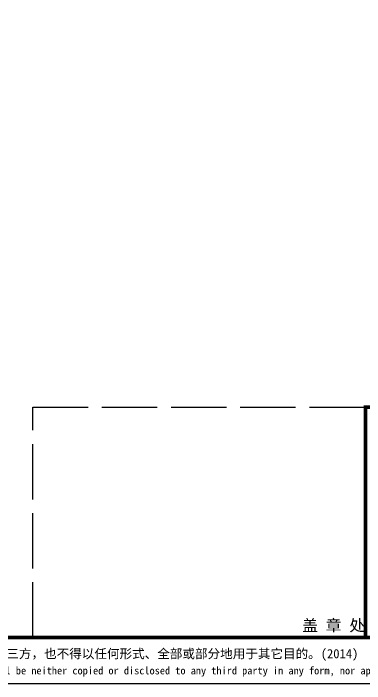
# Model space of a CAD drawing. Extents: x 0 to 420, y 0 to 594.
# Drawn here: x 153.7 to 229.8, y 0 to 145.5 of the extents above; entities that cross this region are included whole.
import ezdxf

# ---------------------------------------------------------------- set-up
doc = ezdxf.new("R2010")
doc.units = 0
doc.header["$MEASUREMENT"] = 0
doc.linetypes.add('ACAD_ISO02W100', pattern=[15, 12, -3])
doc.layers.get('0').update_dxf_attribs({"linetype": 'CONTINUOUS'})
doc.layers.add('水印', color=254, linetype='ACAD_ISO02W100')
doc.styles.add('HUALUC', font='SimSun.ttf')

msp = doc.modelspace()

# ---------------------------------------------------------------- linework, layer by layer
msp.add_line((0, 0), (420, 0))
at = {"const_width": 0.8}
msp.add_lwpolyline([(410, 10), (410, 569), (10, 569), (10, 10)], close=True, dxfattribs=at)
msp.add_lwpolyline([(230, 10), (230, 60), (410, 60)], dxfattribs=at)
at = {"layer": '水印'}
for p, q in [((157.8522952899443, 10), (157.8522952899443, 60)), ((157.8522952899443, 60), (229.8522952899443, 60))]:
    msp.add_line(p, q, dxfattribs=at)

# ---------------------------------------------------------------- texts
at = {"style": 'HUALUC'}
for s, height, p in [('注：本图为华陆工程科技有限责任公司专有。未经本公司许可，不得复制、不得将本图或其中内容以任何形式提供给第三方，也不得以任何形式、全部或部分地用于其它目的。(2014)', 2, (10.26010000000002, 5.5)), ('Copyrights of this drawing are reserved by HUALU, any information contained herein, without prior written permit of HUALU, shall be neither copied or disclosed to any third party in any form, nor applied completely or partially in any form for any other purposes than the intended project.', 1.64, (10.26010000000002, 2))]:
    msp.add_text(s, height=height, dxfattribs=at).set_placement(p)
at = {"layer": '水印', "insert": (229.9261476449722, 12.5), "char_height": 2.5, "width": 72, "attachment_point": 6, "style": 'HUALUC'}
msp.add_mtext('盖 章 处 ', dxfattribs=at)

doc.saveas('drawing.dxf')
